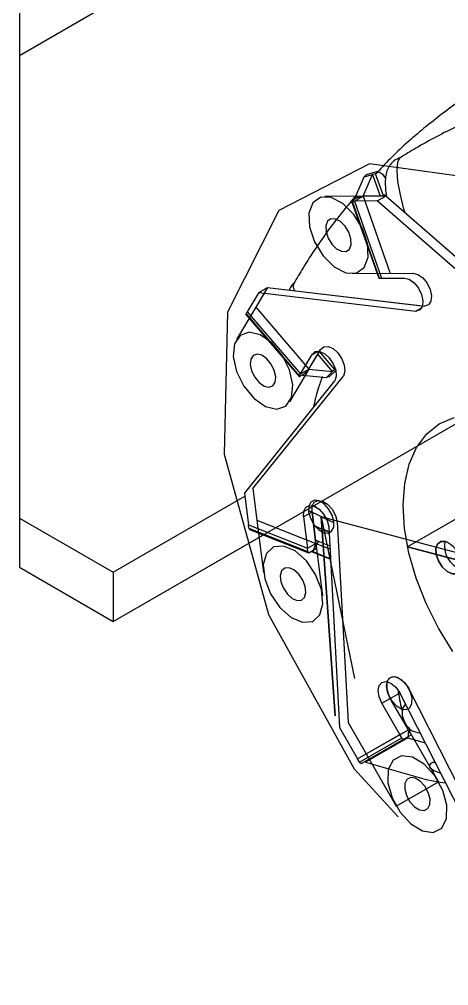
# Model space of a CAD drawing. Header units: millimetres. Extents: x 15 to 415, y 5 to 292.
# Drawn here: x 206.71 to 213.82, y 212.74 to 228.76 of the extents above; entities that cross this region are included whole.
import ezdxf

# ---------------------------------------------------------------- set-up
doc = ezdxf.new("R2010")
doc.units = ezdxf.units.MM
doc.linetypes.add('CENTERX2', pattern=[20.32, 12.7, -2.54, 2.54, -2.54])

msp = doc.modelspace()

# ---------------------------------------------------------------- linework, layer by layer
at = {"color": 7, "linetype": 'Continuous'}
for p, q in [((206.7109, 228.166), (229.3383, 241.2286)), ((206.7109, 228.166), (206.7109, 219.6754)), ((212.4049, 225.8288), (211.7745, 225.8228)), ((212.7832, 225.8323), (212.4049, 225.8288)), ((212.4049, 225.8288), (212.8533, 224.5507)), ((215.4956, 223.4644), (212.7832, 225.8323)), ((212.8533, 224.5507), (213.2316, 224.5543)), ((212.8533, 224.5507), (212.2229, 224.5448)), ((210.821, 224.3169), (210.628, 223.992)), ((210.821, 224.3169), (213.4237, 224.0066)), ((210.628, 223.992), (210.3062, 223.4507)), ((210.628, 223.992), (211.5095, 222.963)), ((211.5095, 222.963), (211.7026, 223.2878)), ((208.2665, 218.7773), (215.6204, 223.0227)), ((211.5095, 222.963), (211.1878, 222.4216)), ((210.5816, 220.9809), (212.0804, 222.8468)), ((217.1011, 222.3003), (213.1413, 220.0143)), ((210.5816, 220.9809), (210.6475, 220.4589)), ((211.5595, 220.5939), (211.6254, 220.0719)), ((211.6254, 220.0719), (211.5595, 220.5939)), ((210.6475, 220.4589), (211.6254, 220.0719)), ((210.6475, 220.4589), (210.7573, 219.5889)), ((211.9786, 220.428), (212.1563, 217.0986)), ((211.6254, 220.0719), (211.7352, 219.2018)), ((213.1413, 220.0143), (214.1655, 219.7417)), ((206.7109, 219.6754), (208.2665, 218.7773)), ((214.9436, 214.153), (213.1574, 217.6741)), ((213.1567, 216.9817), (212.8571, 217.5015)), ((212.1563, 217.0986), (212.4559, 216.5788)), ((212.4559, 216.5788), (213.1567, 216.9817)), ((213.1567, 216.9817), (213.6562, 216.1153)), ((212.4559, 216.5788), (212.9554, 215.7125))]:
    msp.add_line(p, q, dxfattribs=at)
at = {"color": 7, "linetype": 'Continuous', "lineweight": 25}
for p, q in [((206.7109, 228.9826), (206.7109, 220.4919)), ((212.4049, 225.8288), (212.5642, 226.1894)), ((212.4261, 226.1501), (212.5642, 226.1894)), ((212.4261, 226.1501), (212.4586, 226.1843)), ((212.6461, 226.2377), (212.4586, 226.1843)), ((212.6136, 226.2035), (212.5642, 226.1894)), ((212.5642, 226.1894), (212.6898, 225.8314)), ((212.7417, 225.8383), (212.6136, 226.2035)), ((212.2668, 225.7894), (212.4261, 226.1501)), ((212.7417, 225.8383), (212.7185, 225.8317)), ((212.2162, 225.7498), (212.6646, 224.4718)), ((212.2257, 225.7468), (212.2635, 225.7471)), ((212.2257, 225.7468), (212.6741, 224.4687)), ((212.2287, 225.7629), (212.3419, 225.8282)), ((212.2635, 225.7471), (212.4049, 225.8288)), ((212.6417, 225.7507), (212.2635, 225.7471)), ((212.2635, 225.7471), (212.7119, 224.4691)), ((212.4049, 225.8288), (212.2668, 225.7894)), ((212.2681, 225.7856), (212.2668, 225.7894)), ((212.3419, 225.8282), (212.4049, 225.8288)), ((212.7832, 225.8323), (212.4049, 225.8288)), ((212.6417, 225.7507), (212.7832, 225.8323)), ((215.3542, 223.3827), (212.6417, 225.7507)), ((215.4956, 223.4644), (212.7832, 225.8323)), ((212.6741, 224.4687), (212.7119, 224.4691)), ((212.7119, 224.4691), (213.0901, 224.4727)), ((210.6796, 224.2352), (210.4866, 223.9104)), ((210.6796, 224.2352), (210.821, 224.3169)), ((210.6796, 224.2352), (213.2823, 223.9249)), ((210.821, 224.3169), (213.3893, 224.0107)), ((213.2823, 223.9249), (213.3753, 223.9786)), ((210.4652, 223.8682), (211.3467, 222.8392)), ((210.4673, 223.8779), (210.4866, 223.9104)), ((210.4673, 223.8779), (211.3488, 222.8489)), ((210.4866, 223.9104), (211.3681, 222.8813)), ((211.3681, 222.8813), (211.5612, 223.2062)), ((211.5095, 222.963), (211.684, 223.2566)), ((211.9005, 222.9218), (211.6552, 223.2081)), ((211.6856, 223.2515), (211.6748, 223.2411)), ((211.6856, 223.2515), (211.6995, 223.2527)), ((211.9374, 222.9575), (211.6856, 223.2515)), ((211.3681, 222.8813), (211.5095, 222.963)), ((211.5095, 222.963), (211.4063, 222.8632)), ((211.4773, 222.9088), (211.5095, 222.963)), ((211.5095, 222.963), (211.9005, 222.9218)), ((211.9374, 222.9575), (211.9005, 222.9218)), ((211.9487, 222.9569), (211.9374, 222.9575)), ((211.3488, 222.8489), (211.3681, 222.8813)), ((211.4773, 222.9088), (211.3642, 222.8435)), ((211.4063, 222.8632), (211.4036, 222.8663)), ((211.4063, 222.8632), (211.7972, 222.822)), ((211.7972, 222.822), (211.9005, 222.9218)), ((211.8428, 222.8331), (211.7972, 222.822)), ((211.8428, 222.8331), (211.953, 222.9396)), ((210.4402, 220.8993), (211.9389, 222.7651)), ((210.4402, 220.8993), (210.5061, 220.3772)), ((208.2665, 219.5939), (210.4461, 220.8521)), ((211.4181, 220.5122), (211.5595, 220.5939)), ((211.6344, 220.6703), (211.5563, 220.7012)), ((211.5595, 220.5939), (211.6254, 220.0719)), ((206.7109, 220.4919), (208.2665, 219.5939)), ((206.7109, 220.4919), (206.7109, 219.6754)), ((211.4181, 220.5122), (211.484, 219.9902)), ((210.5061, 220.3772), (211.484, 219.9902)), ((210.5126, 220.325), (210.5061, 220.3772)), ((210.5126, 220.325), (211.4906, 219.938)), ((210.5262, 220.3042), (211.5042, 219.9172)), ((211.8372, 220.3464), (212.0149, 217.017)), ((208.2665, 218.7773), (210.7547, 220.2137)), ((211.484, 219.9902), (211.6254, 220.0719)), ((211.6254, 220.0719), (211.5709, 219.935)), ((211.6613, 220.1094), (211.6185, 220.1263)), ((211.6254, 220.0719), (211.8568, 219.9787)), ((211.6364, 219.9849), (211.6254, 220.0719)), ((211.6613, 220.1094), (211.6434, 220.0646)), ((211.4906, 219.938), (211.484, 219.9902)), ((211.6364, 219.9849), (211.5233, 219.9195)), ((211.5709, 219.935), (211.5585, 219.9399)), ((211.5709, 219.935), (211.8655, 219.8164)), ((206.7109, 219.6754), (208.2665, 218.7773)), ((208.2665, 219.5939), (208.2665, 218.7773)), ((212.7157, 217.4198), (212.8571, 217.5015)), ((213.1567, 216.9817), (212.8571, 217.5015)), ((214.8022, 214.0714), (213.016, 217.5925)), ((213.0153, 216.9), (212.7157, 217.4198)), ((212.0149, 217.017), (212.3145, 216.4972)), ((212.3145, 216.4972), (213.0153, 216.9)), ((213.0153, 216.9), (213.1567, 216.9817)), ((213.0453, 216.848), (213.0153, 216.9)), ((213.2067, 216.895), (213.0935, 216.8297)), ((213.1567, 216.9817), (213.1461, 216.8452)), ((213.2067, 216.895), (213.1567, 216.9817)), ((213.1567, 216.9817), (213.3542, 216.9258)), ((212.3445, 216.4452), (213.0453, 216.848)), ((213.0935, 216.8297), (212.3927, 216.4269)), ((213.1461, 216.8452), (212.4453, 216.4424)), ((213.1461, 216.8452), (213.4368, 216.763)), ((212.3445, 216.4452), (212.3145, 216.4972)), ((212.4465, 216.4578), (212.4453, 216.4424)), ((212.4453, 216.4424), (213.4526, 216.1573))]:
    msp.add_line(p, q, dxfattribs=at)
at = {"color": 8, "linetype": 'Continuous', "lineweight": 25}
msp.add_line((211.5612, 223.2062), (211.6536, 223.2595), dxfattribs=at)
at = {"color": 7, "linetype": 'CENTERX2'}
for p, q in [((211.9238, 220.4126), (211.501, 220.6155)), ((215.331, 219.5507), (211.7124, 220.514)), ((211.7124, 220.514), (212.2642, 217.8302)), ((211.7124, 220.514), (211.9443, 217.2095)), ((211.9443, 217.2095), (211.7124, 220.514)), ((215.1896, 219.4691), (213.1413, 220.0143)), ((212.8571, 217.5015), (213.0073, 217.5878)), ((212.4559, 216.5788), (213.1567, 216.9817)), ((212.9554, 215.7125), (213.6562, 216.1153))]:
    msp.add_line(p, q, dxfattribs=at)
at = {"color": 7, "linetype": 'CENTERX2', "flags": 128}
for points in [[(212.5147, 226.3657), (211.0094, 225.5951), (210.1621, 223.9043), (210.1016, 221.5507), (210.8374, 218.8926), (212.2572, 216.3348), (214.145, 214.2665), (216.2133, 213.0027), (218.1474, 212.7357), (219.6527, 213.5063), (220.5, 215.1971), (220.5604, 217.5507), (219.8247, 220.2088), (218.4049, 222.7666), (216.5171, 224.8349), (214.4487, 226.0988), (212.5147, 226.3657)], [(212.4788, 225.0457), (212.3962, 225.2949), (212.2531, 225.5273), (212.0712, 225.7074), (211.8783, 225.8077), (211.7038, 225.8131), (211.5741, 225.7227), (211.5091, 225.5502), (211.5186, 225.322), (211.6012, 225.0727), (211.7443, 224.8403), (211.9262, 224.6603), (212.1191, 224.5599), (212.2937, 224.5545), (212.4233, 224.645), (212.4883, 224.8174), (212.4788, 225.0457)], [(211.0647, 223.1911), (210.8952, 223.3959), (210.7032, 223.5308), (210.5179, 223.5751), (210.3674, 223.5221), (210.2747, 223.3799), (210.254, 223.1702), (210.3083, 222.9248), (210.4294, 222.6812), (210.5988, 222.4763), (210.7908, 222.3415), (210.9762, 222.2972), (211.1266, 222.3502), (211.2193, 222.4924), (211.24, 222.7021), (211.1858, 222.9475), (211.0647, 223.1911)], [(211.5997, 220.7866), (211.5395, 220.7558), (211.5056, 220.6882), (211.5032, 220.594), (211.5326, 220.4877), (211.5894, 220.3854), (211.6649, 220.3027), (211.7477, 220.2521), (211.825, 220.2414), (211.8852, 220.2723), (211.9191, 220.3399), (211.9216, 220.434), (211.8921, 220.5404), (211.8353, 220.6427), (211.7598, 220.7254), (211.6771, 220.776), (211.5997, 220.7866)], [(211.2801, 219.946), (211.0886, 220.0282), (210.921, 220.014), (210.803, 219.9056), (210.7524, 219.7195), (210.7771, 219.4841), (210.8731, 219.2352), (211.026, 219.0106), (211.2124, 218.8447), (211.4039, 218.7625), (211.5715, 218.7767), (211.6895, 218.8851), (211.7401, 219.0712), (211.7154, 219.3066), (211.6194, 219.5555), (211.4665, 219.7801), (211.2801, 219.946)], [(212.8946, 217.8604), (212.8344, 217.8296), (212.8005, 217.7619), (212.7981, 217.6678), (212.8275, 217.5615), (212.8843, 217.4592), (212.9598, 217.3764), (213.0425, 217.3259), (213.1199, 217.3152), (213.1801, 217.346), (213.214, 217.4137), (213.2164, 217.5078), (213.187, 217.6141), (213.1302, 217.7164), (213.0547, 217.7992), (212.972, 217.8497), (212.8946, 217.8604)], [(213.0429, 216.55), (212.9024, 216.478), (212.8233, 216.3202), (212.8177, 216.1006), (212.8863, 215.8525), (213.0189, 215.6137), (213.1951, 215.4207), (213.3881, 215.3027), (213.5686, 215.2778), (213.7091, 215.3497), (213.7882, 215.5076), (213.7938, 215.7272), (213.7252, 215.9753), (213.5926, 216.214), (213.4165, 216.4071), (213.2234, 216.525), (213.0429, 216.55)]]:
    msp.add_lwpolyline(points, dxfattribs=at)
at = {"color": 7, "linetype": 'Continuous', "lineweight": 25, "flags": 128}
for points in [[(213.1018, 225.5542), (213.0832, 225.6161), (213.0234, 225.8516), (212.9842, 226.0722), (212.9691, 226.2582), (212.9793, 226.3932), (213.0141, 226.465), (213.0194, 226.4688)], [(212.6136, 226.2035), (212.6598, 226.2389), (212.7275, 226.193), (212.7769, 226.1253)], [(212.796, 225.8273), (212.7647, 225.8529), (212.7417, 225.8383)], [(212.2287, 225.7629), (212.2237, 225.7597), (212.2198, 225.7566), (212.2173, 225.7538), (212.2161, 225.7514), (212.2164, 225.7494), (212.2182, 225.7479), (212.2213, 225.747), (212.2257, 225.7468)], [(212.6741, 224.4687), (212.6697, 224.469), (212.6666, 224.4699), (212.6648, 224.4714), (212.6646, 224.4718)], [(213.0901, 224.4727), (213.1698, 224.4525), (213.252, 224.3937), (213.3242, 224.3052), (213.3754, 224.2006), (213.3977, 224.0956), (213.3879, 224.0064), (213.3474, 223.9465), (213.2823, 223.9249)], [(211.255, 224.3786), (211.2491, 224.3214), (211.2651, 224.2639)], [(210.4652, 223.8682), (210.4649, 223.8686), (210.4645, 223.8709), (210.4653, 223.874), (210.4673, 223.8779)], [(211.5612, 223.2062), (211.6125, 223.2515), (211.6847, 223.2564), (211.7669, 223.2201), (211.8466, 223.1481), (211.9115, 223.0513), (211.9519, 222.9446), (211.9615, 222.8441), (211.9389, 222.7651)], [(211.3488, 222.8489), (211.3468, 222.845), (211.346, 222.8418), (211.3464, 222.8396), (211.348, 222.8383), (211.3507, 222.8381), (211.3544, 222.8389), (211.3589, 222.8408), (211.3642, 222.8435)], [(213.8951, 218.2757), (213.6538, 218.666), (213.4484, 219.0751), (213.2838, 219.4934), (213.164, 219.9111), (213.0916, 220.3185), (213.0683, 220.706), (213.0948, 221.0645), (213.1704, 221.3856), (213.2933, 221.6618), (213.4607, 221.8865), (213.6686, 222.0547), (213.9122, 222.1622)], [(211.4181, 220.5122), (211.4215, 220.6058), (211.4562, 220.6725), (211.517, 220.7022), (211.5947, 220.6903), (211.6774, 220.6387), (211.7526, 220.5552), (211.8087, 220.4526), (211.8372, 220.3464)], [(211.5595, 220.5939), (211.5629, 220.6874), (211.5656, 220.6975)], [(211.8416, 220.2641), (211.6855, 220.3261), (211.5885, 220.3645)], [(211.5887, 220.3626), (211.6869, 220.3231), (211.8317, 220.2651), (211.8418, 220.261)], [(214.0271, 219.6443), (214.0079, 219.6043), (213.9534, 219.5638), (213.8793, 219.5642), (213.7967, 219.6055), (213.7183, 219.6814), (213.656, 219.7803), (213.6193, 219.8871), (213.6137, 219.9857), (213.6402, 220.0609), (213.6947, 220.1014), (213.7689, 220.101), (213.7689, 220.101)], [(213.7689, 220.101), (213.6947, 220.1014), (213.6402, 220.0609), (213.6137, 219.9857), (213.6193, 219.8871), (213.656, 219.7803), (213.7183, 219.6814), (213.7967, 219.6055), (213.8793, 219.5642), (213.9534, 219.5638), (214.0079, 219.6043), (214.0271, 219.6443)], [(211.5521, 219.9362), (211.6977, 219.878), (211.8658, 219.8109)], [(212.7157, 217.4198), (212.6698, 217.5259), (212.6537, 217.6289), (212.6699, 217.7133), (212.716, 217.7661), (212.7849, 217.7793), (212.8661, 217.751), (212.9472, 217.6854), (213.016, 217.5925)], [(213.1092, 217.4087), (213.0557, 217.3278), (213.0527, 217.3095)], [(213.6904, 216.263), (213.6711, 216.2676), (213.5783, 216.3002), (213.5198, 216.3417), (213.5044, 216.3858), (213.5344, 216.4258), (213.5943, 216.4525)], [(213.6064, 216.4286), (213.5758, 216.4434), (213.5726, 216.4452)], [(213.4526, 216.1573), (213.6803, 216.111), (213.7726, 216.101)]]:
    msp.add_lwpolyline(points, dxfattribs=at)
at = {"color": 7, "linetype": 'Continuous', "flags": 128}
for points in [[(212.2045, 225.1246), (212.1691, 225.2314), (212.1077, 225.331), (212.0298, 225.4082), (211.9471, 225.4512), (211.8723, 225.4535), (211.8167, 225.4147), (211.7889, 225.3408), (211.7929, 225.243), (211.8284, 225.1362), (211.8897, 225.0366), (211.9676, 224.9594), (212.0503, 224.9164), (212.1251, 224.9141), (212.1807, 224.9529), (212.2086, 225.0268), (212.2045, 225.1246)], [(213.2316, 224.5543), (213.3113, 224.5341), (213.3934, 224.4753), (213.4656, 224.3869), (213.5168, 224.2822), (213.5391, 224.1773), (213.5293, 224.088), (213.4888, 224.0281), (213.4237, 224.0066)], [(211.7026, 223.2878), (211.7539, 223.3332), (211.8262, 223.3381), (211.9084, 223.3017), (211.988, 223.2297), (212.0529, 223.133), (212.0933, 223.0262), (212.1029, 222.9257), (212.0804, 222.8468)], [(210.8832, 223.0454), (210.8105, 223.1332), (210.7282, 223.191), (210.6488, 223.21), (210.5843, 223.1873), (210.5446, 223.1263), (210.5357, 223.0364), (210.559, 222.9313), (210.6109, 222.8269), (210.6835, 222.7391), (210.7658, 222.6813), (210.8452, 222.6623), (210.9097, 222.685), (210.9494, 222.7459), (210.9583, 222.8358), (210.935, 222.941), (210.8832, 223.0454)], [(211.5595, 220.5939), (211.5629, 220.6874), (211.5976, 220.7541), (211.6585, 220.7838), (211.7361, 220.7719), (211.8188, 220.7203), (211.894, 220.6369), (211.9501, 220.5342), (211.9786, 220.428)], [(211.2608, 219.6314), (211.1787, 219.6666), (211.1069, 219.6605), (211.0563, 219.614), (211.0346, 219.5343), (211.0452, 219.4334), (211.0863, 219.3267), (211.1519, 219.2305), (211.2317, 219.1593), (211.3138, 219.1241), (211.3856, 219.1302), (211.4362, 219.1767), (211.4579, 219.2564), (211.4473, 219.3573), (211.4062, 219.464), (211.3407, 219.5602), (211.2608, 219.6314)], [(212.8571, 217.5015), (212.8112, 217.6075), (212.7951, 217.7105), (212.8114, 217.7949), (212.8574, 217.8477), (212.9263, 217.861), (213.0075, 217.8326), (213.0887, 217.767), (213.1574, 217.6741)], [(213.1931, 216.1865), (213.1329, 216.1557), (213.099, 216.088), (213.0966, 215.9939), (213.126, 215.8876), (213.1828, 215.7853), (213.2583, 215.7025), (213.341, 215.652), (213.4184, 215.6413), (213.4786, 215.6721), (213.5125, 215.7397), (213.5149, 215.8339), (213.4855, 215.9402), (213.4287, 216.0425), (213.3532, 216.1253), (213.2705, 216.1758), (213.1931, 216.1865)]]:
    msp.add_lwpolyline(points, dxfattribs=at)
at = {"color": 7, "linetype": 'Continuous', "lineweight": 25}
for centre, radius, start, end in [((210.537, 220.326), 0.0243, 182.28039, 243.77718), ((186.2092, 155.9334), 69.249, 68.275248, 68.500495), ((252.3136, 321.6148), 109.1357, 248.089496, 248.2326), ((239.9206, 290.4007), 75.7592, 248.098314, 248.255319), ((214.1559, 220.0241), 0.4011, 168.72729, 251.26733), ((213.6272, 219.7311), 0.3961, 22.92839, 69.03351), ((211.5118, 219.9373), 0.0212, 178.1355, 302.90349), ((237.0077, 283.0834), 68.0834, 248.045874, 248.328701), ((186.6172, 156.718), 67.9603, 68.190803, 68.47289), ((213.16, 217.7021), 0.3634, 168.25237, 213.51954), ((213.0788, 216.8635), 0.0369, 204.76838, 293.64528), ((212.3779, 216.4607), 0.0369, 204.76838, 293.64528)]:
    msp.add_arc(centre, radius, start, end, dxfattribs=at)
for points, knots in [([(215.0574, 228.0514), (214.9339, 227.984), (214.5814, 227.7914), (214.0259, 227.4348), (213.412, 226.9644), (212.9541, 226.5646), (212.7175, 226.3079), (212.6534, 226.2385)], [0, 0, 0, 0, 0.1398925, 0.3993606, 0.6540798, 0.9064048, 1, 1, 1, 1]), ([(218.104, 227.9166), (217.9633, 227.9153), (217.5615, 227.9115), (216.9037, 227.858), (216.1395, 227.7355), (215.3947, 227.551), (214.6684, 227.3059), (213.9608, 226.9993), (213.4142, 226.7102), (213.1061, 226.5218), (213.0191, 226.4686)], [0, 0, 0, 0, 0.0789607, 0.225418, 0.3691938, 0.5116177, 0.6539853, 0.7973389, 0.9427787, 1, 1, 1, 1]), ([(213.0299, 226.4732), (212.9894, 226.4564), (212.915, 226.4256), (212.8402, 226.3389), (212.7959, 226.2461), (212.7739, 226.1414), (212.7725, 226.0118), (212.7793, 225.9063), (212.7931, 225.8406), (212.7932, 225.8404)], [0, 0, 0, 0, 0.1569427, 0.2884267, 0.4161778, 0.5655934, 0.7618374, 0.9993826, 1, 1, 1, 1]), ([(212.2934, 225.8495), (212.1411, 225.6645), (211.8236, 225.2787), (211.4899, 224.7776), (211.3067, 224.4665), (211.255, 224.3786)], [0, 0, 0, 0, 0.3980674, 0.8300121, 1, 1, 1, 1]), ([(211.2659, 224.39), (211.2643, 224.389), (211.2264, 224.3645), (211.1975, 224.3182), (211.187, 224.2754), (211.1865, 224.2733)], [0, 0, 0, 0, 0.0392949, 0.9520285, 1, 1, 1, 1]), ([(211.7305, 222.8389), (211.707, 222.7738), (211.6456, 222.6036), (211.605, 222.4271), (211.5799, 222.3181)], [0, 0, 0, 0, 0.3823064, 1, 1, 1, 1]), ([(211.5888, 220.3622), (211.6168, 220.3509), (211.6833, 220.3242), (211.7792, 220.2858), (211.8386, 220.262), (211.8418, 220.2608)], [0, 0, 0, 0, 0.4077886, 0.9686444, 1, 1, 1, 1]), ([(212.9845, 217.6365), (212.9862, 217.6241), (213.0031, 217.502), (213.0305, 217.3825), (213.0552, 217.2752)], [0, 0, 0, 0, 0.1021836, 1, 1, 1, 1]), ([(213.0595, 217.3094), (213.0563, 217.291), (213.0446, 217.2246), (213.0842, 217.1152), (213.145, 217.0192), (213.196, 216.9795), (213.2143, 216.9654)], [0, 0, 0, 0, 0.1357835, 0.490317, 0.8178607, 1, 1, 1, 1])]:
    msp.add_open_spline(points, degree=3, knots=knots, dxfattribs=at)

doc.saveas('drawing.dxf')
